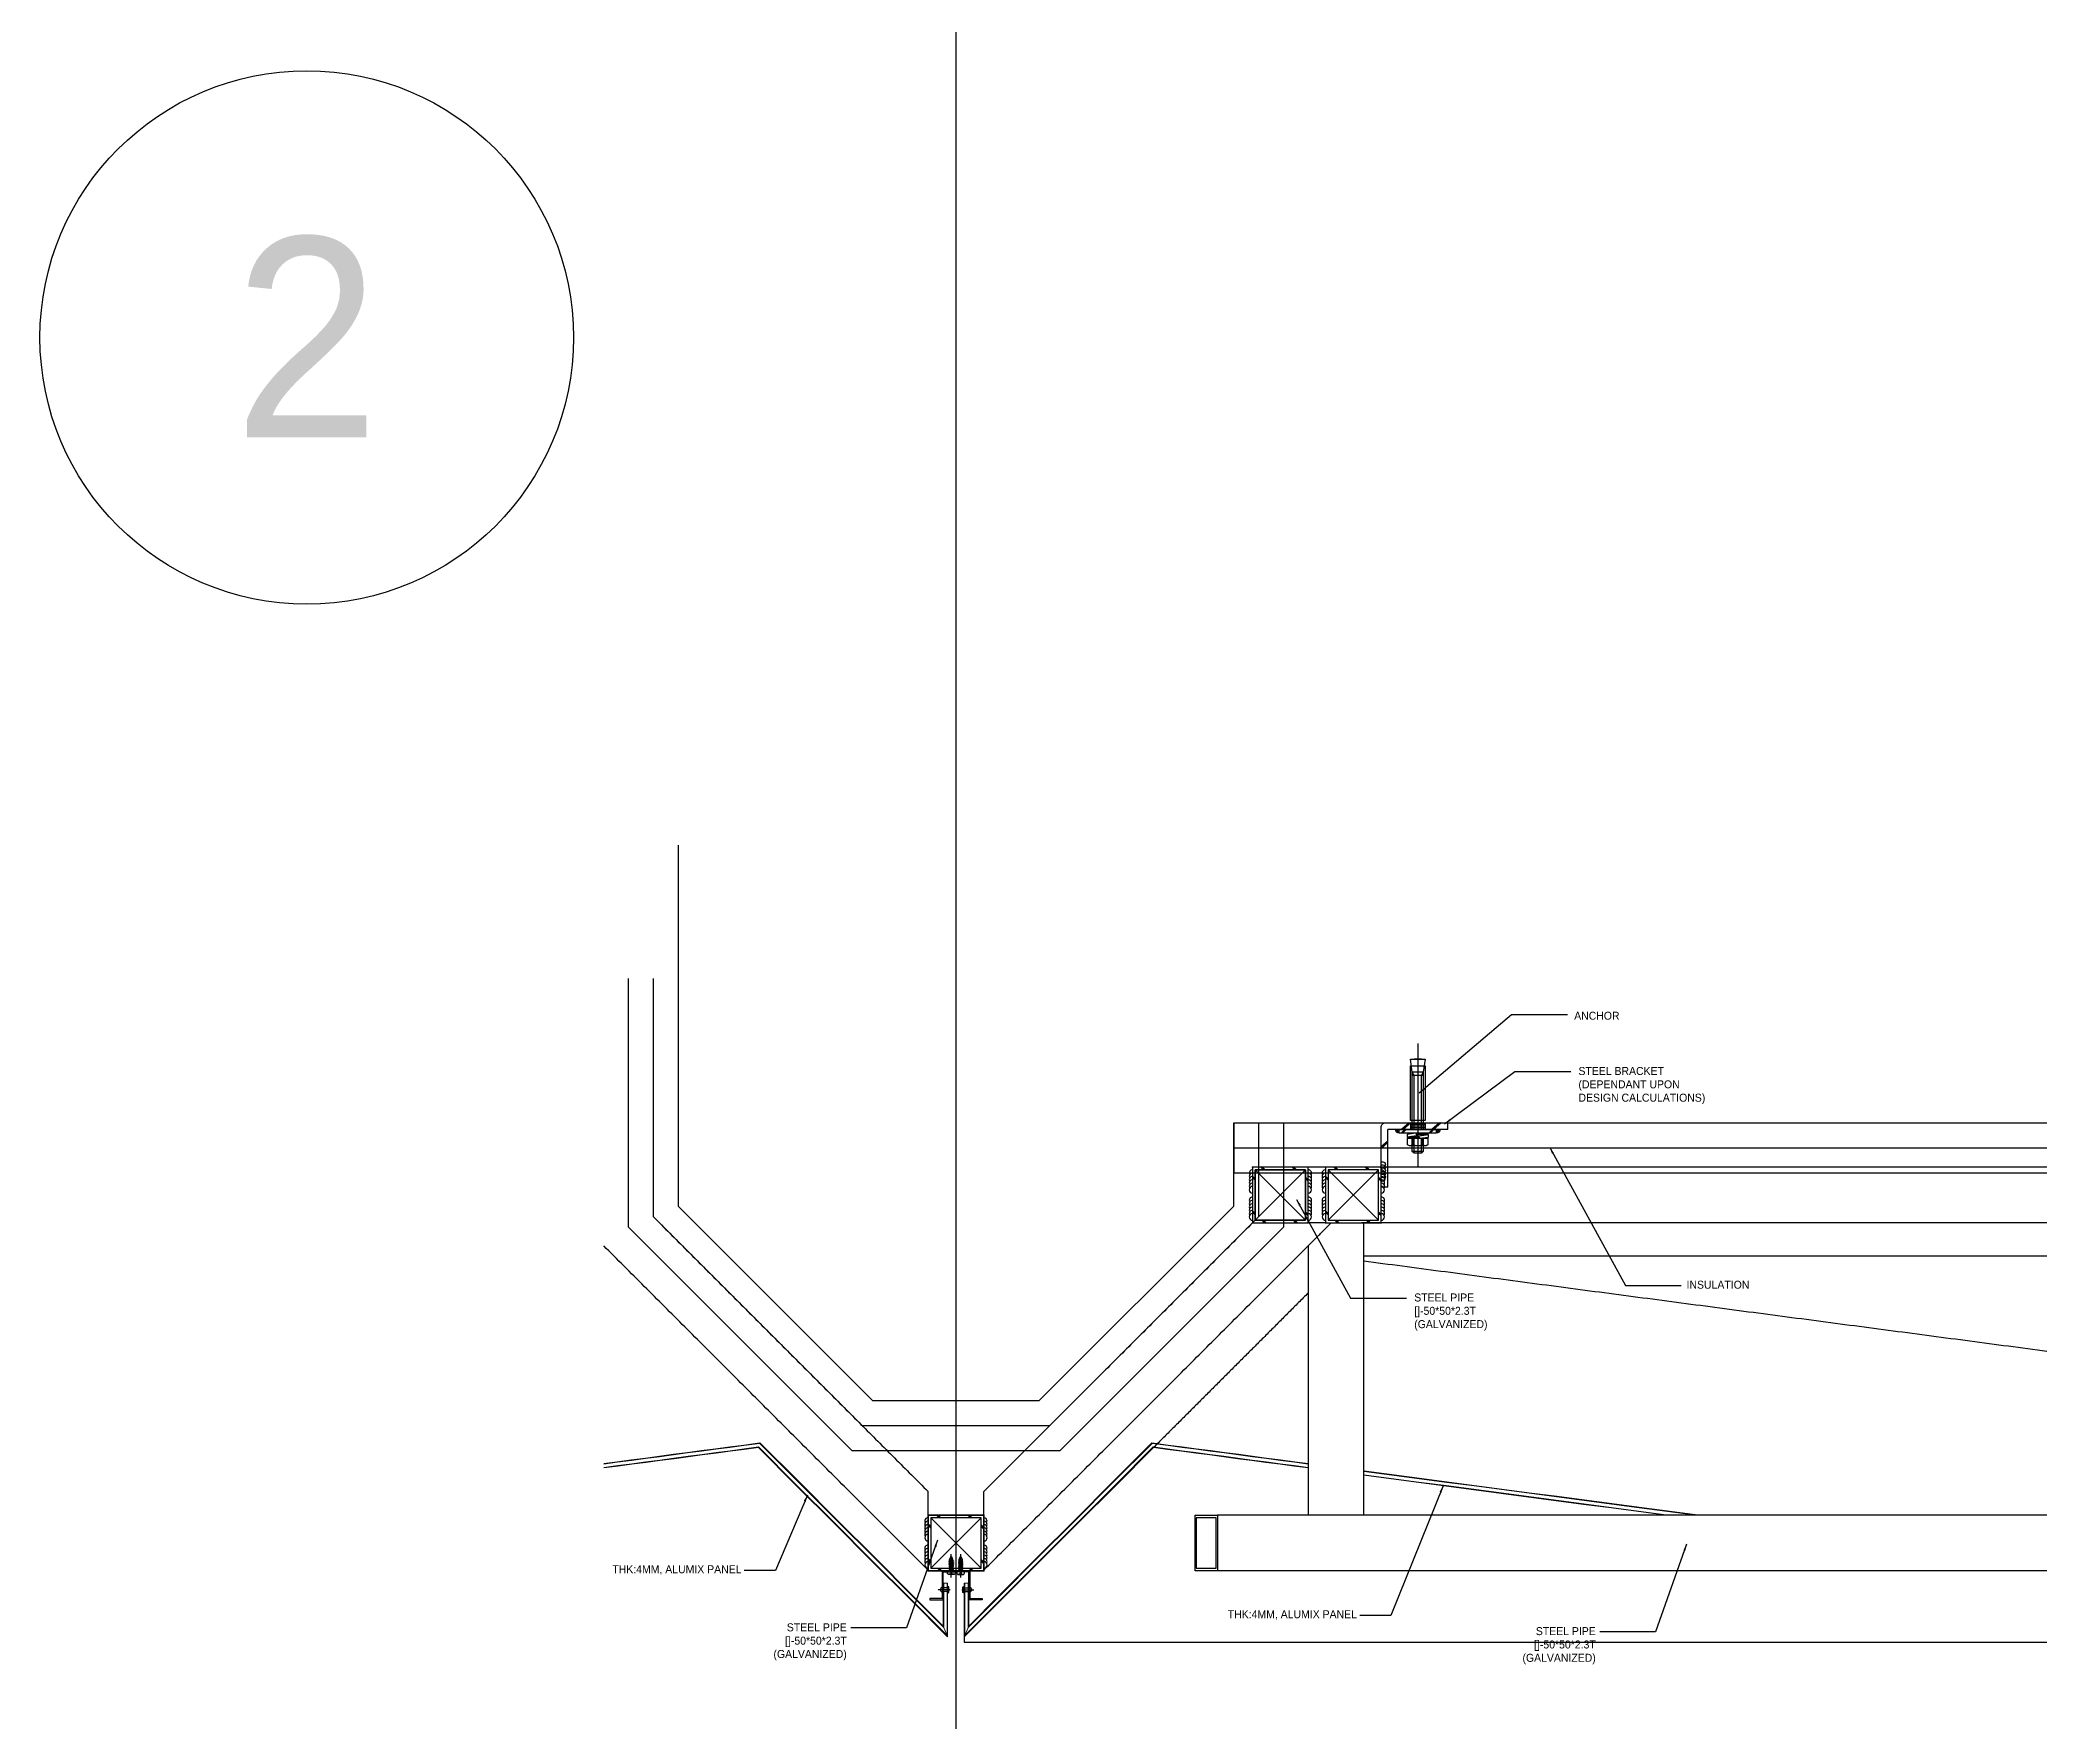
# Model space of a CAD drawing. Header units: millimetres. Extents: x 7297 to 60227, y -7497 to 19324.
# Drawn here: x 34983 to 36782, y 10421 to 11934 of the extents above; entities that cross this region are included whole.
import ezdxf
from ezdxf.enums import TextEntityAlignment as Align

# ---------------------------------------------------------------- set-up
doc = ezdxf.new("R2010")
doc.units = ezdxf.units.MM
for name, color, linetype in [('Make2D_PANEL', 252, 'Continuous'), ('NS_BRACKET_NUTS', 1, 'Continuous'), ('NS_COL_D-GREY', 8, 'Continuous'), ('NS_COL_GREEN', 3, 'Continuous'), ('NS_COL_L-GREY', 8, 'Continuous'), ('NS_COL_RED', 1, 'Continuous'), ('NS_CON_LINE', 2, 'Continuous'), ('NS_DIM', 1, 'Continuous'), ('NS_PIPE_FRAME', 2, 'Continuous'), ('NS_RIVET_SCREW', 1, 'Continuous'), ('NS_TEXT', 2, 'Continuous'), ('NS_TEXT_TITLE', 141, 'Continuous'), ('NS_WELD', 1, 'Continuous')]:
    doc.layers.add(name, color=color, linetype=linetype)
doc.layers.add('Make2D_PIPE', color=7, linetype='Continuous', true_color=0xbf3f3f)
doc.layers.add('NS_AL_PANEL', color=32, linetype='Continuous', lineweight=9)
doc.styles.add('A1-TEXT', font='')
doc.styles.add('Expo M', font='Expo M.ttf')
doc.styles.add('HY울릉도M', font='')
doc.styles.get('A1-TEXT').set_extended_font_data('Gulim')
doc.styles.get('HY울릉도M').set_extended_font_data('HY울릉도M')
doc.dimstyles.new('N-SPACE', dxfattribs={"dimscale": 4, "dimtxt": 1.8, "dimasz": 1.5, "dimexe": 1, "dimexo": 1, "dimgap": 1, "dimtad": 1, "dimtoh": 1, "dimdec": 1, "dimzin": 1, "dimdsep": 46, "dimtxsty": 'Expo M', "dimcen": 2, "dimclrd": 1, "dimclre": 1, "dimclrt": 2, "dimadec": 1, "dimazin": 0, "dimtfac": 1, "dimtdec": 1, "dimtix": 1, "dimtmove": 1, "dimatfit": 3, "dimfxl": 1, "dimtolj": 1, "dimtzin": 1, "dimarcsym": 0})

# ---------------------------------------------------------------- blocks, each defined once
blk = doc.blocks.new('A$C1DE33167')
for p, q in [((-22.7, 22.6), (-20.4, 24.9)), ((-22.7, 21.2), (-20.4, 23.5)), ((-20.4, -13.9), (25, 31.5)), ((-20.4, 31.5), (25, -13.9)), ((-12.3, 31.5), (-10, 33.8)), ((-10.9, 31.5), (-8.6, 33.8)), ((15.9, 31.5), (18.2, 33.8)), ((17.3, 31.5), (19.6, 33.8)), ((25, 23.5), (27.3, 25.8)), ((25, 22.1), (27.3, 24.4)), ((-22.7, -8.6), (-20.4, -6.3)), ((-22.7, -10), (-20.4, -7.7)), ((-13.2, -16.2), (-10.9, -13.9)), ((-11.8, -16.2), (-9.5, -13.9)), ((15, -16.2), (17.3, -13.9)), ((16.4, -16.2), (18.7, -13.9)), ((25, -7.7), (27.3, -5.4)), ((25, -9.1), (27.3, -6.8))]:
    blk.add_line(p, q)
blk.add_lwpolyline([(26.3, -16.2), (-21.7, -16.2, -0.414214), (-22.7, -15.2), (-22.7, 32.8, -0.414214), (-21.7, 33.8), (26.3, 33.8, -0.414214), (27.3, 32.8), (27.3, -15.2, -0.414214)], format="xyb", close=True)
blk.add_lwpolyline([(25, -13.9), (-20.4, -13.9), (-20.4, 31.5), (25, 31.5)], close=True)
for p in [(-22.7, 33.8), (27.3, 33.8), (-22.7, -16.2), (27.3, -16.2)]:
    blk.add_point(p)
blk = doc.blocks.new('PH-4X14')
at = {"ltscale": 0.3}
blk.add_line((-4.9, 0), (16, 0), dxfattribs=at)
for p, q in [((0, 3.5), (-1, 3.5)), ((0, -3.5), (0, 3.5)), ((0, 1.5), (1, 1.5)), ((0.9, -0.1), (1.2, 2)), ((0.9, -0.1), (1, 1.5)), ((1.2, 2), (1, 1.5)), ((1, -0.1), (1.3, 1.9)), ((1, -0.1), (1.5, 1.5)), ((1.3, 2), (1.5, 1.5)), ((1.5, 1.5), (2.2, 1.5)), ((1.6, -1.5), (2.2, 1.5)), ((1.8, -2), (2.4, 2)), ((1.9, -2), (2.5, 1.9)), ((2.1, -1.5), (2.7, 1.5)), ((2.4, 2), (2.2, 1.5)), ((2.5, 2), (2.7, 1.5)), ((2.7, 1.5), (3.4, 1.5)), ((2.8, -1.5), (3.4, 1.5)), ((3, -2), (3.7, 2)), ((3.1, -2), (3.8, 1.9)), ((3.3, -1.5), (3.9, 1.5)), ((3.6, 2), (3.4, 1.5)), ((3.7, 2), (3.9, 1.5)), ((3.9, 1.5), (4.7, 1.5)), ((4, -1.5), (4.7, 1.5)), ((4.2, -2), (4.9, 2)), ((4.3, -2), (5, 1.9)), ((4.5, -1.5), (5.2, 1.5)), ((4.9, 2), (4.7, 1.5)), ((5, 2), (5.2, 1.5)), ((5.2, 1.5), (5.9, 1.5)), ((5.3, -1.5), (5.9, 1.5)), ((5.5, -2), (6.1, 2)), ((5.6, -2), (6.2, 1.9)), ((5.8, -1.5), (6.4, 1.5)), ((6.1, 2), (5.9, 1.5)), ((6.2, 2), (6.4, 1.5)), ((6.4, 1.5), (7.1, 1.5)), ((6.5, -1.5), (7.1, 1.5)), ((6.7, -2), (7.4, 2)), ((6.8, -2), (7.5, 1.9)), ((7, -1.5), (7.6, 1.5)), ((7.3, 2), (7.1, 1.5)), ((7.4, 2), (7.6, 1.5)), ((7.6, 1.5), (8.4, 1.5)), ((7.7, -1.5), (8.4, 1.5)), ((7.9, -2), (8.6, 2)), ((8, -2), (8.7, 1.9)), ((8.2, -1.5), (8.9, 1.5)), ((8.6, 2), (8.4, 1.5)), ((8.7, 2), (8.9, 1.5)), ((8.9, 1.5), (9.6, 1.5)), ((9, -1.5), (9.6, 1.5)), ((9.2, -2), (9.8, 2)), ((9.3, -2), (9.9, 1.9)), ((9.5, -1.5), (10.1, 1.5)), ((9.8, 2), (9.6, 1.5)), ((9.9, 2), (10.1, 1.5)), ((10.1, 1.5), (11.3, 1.5)), ((10.2, -1.5), (10.8, 1.5)), ((10.4, -2), (11, 1.5)), ((10.5, -2), (11, 1.3)), ((11, 1.5), (11, 0)), ((11.3, 1.5), (13.6, 0.4)), ((-1, -3.5), (0, -3.5)), ((0, -1.5), (1.6, -1.5)), ((1.8, -2), (1.6, -1.5)), ((1.9, -2), (2.1, -1.5)), ((2.1, -1.5), (2.8, -1.5)), ((3, -2), (2.8, -1.5)), ((3.1, -2), (3.3, -1.5)), ((3.3, -1.5), (4, -1.5)), ((4.2, -2), (4, -1.5)), ((4.3, -2), (4.5, -1.5)), ((4.5, -1.5), (5.3, -1.5)), ((5.5, -2), (5.3, -1.5)), ((5.6, -2), (5.8, -1.5)), ((5.8, -1.5), (6.5, -1.5)), ((6.7, -2), (6.5, -1.5)), ((6.8, -2), (7, -1.5)), ((7, -1.5), (7.7, -1.5)), ((7.9, -2), (7.7, -1.5)), ((8, -2), (8.2, -1.5)), ((8.2, -1.5), (9, -1.5)), ((9.2, -2), (9, -1.5)), ((9.3, -2), (9.5, -1.5)), ((9.5, -1.5), (10.2, -1.5)), ((10.4, -2), (10.2, -1.5)), ((10.5, -2), (10.7, -1.5)), ((10.7, -1.5), (11, 0)), ((10.7, -1.5), (11.3, -1.5)), ((11.3, -1.5), (13.6, -0.4))]:
    blk.add_line(p, q)
blk.add_lwpolyline([(-2.2, 2.5), (-2, 2.3), (-2, 2.1), (-1.9, 1.8), (-2, 1.5), (-2, 1.3), (-2.1, 1), (-2.1, 0.8), (-2.1, 0.7), (-2.1, 0.6), (-2, 0.5), (-1.8, 0.5), (-1.6, 0.5), (-1.4, 0.5), (-1.2, 0.5), (-1, 0.5), (-0.8, 0.5), (-0.7, 0.4), (-0.6, 0.3), (-0.6, 0.1), (-0.5, 0), (-0.6, -0.1), (-0.6, -0.3), (-0.7, -0.4), (-0.8, -0.5), (-1, -0.5), (-1.2, -0.5), (-1.4, -0.5), (-1.6, -0.5), (-1.8, -0.5), (-2, -0.5), (-2.1, -0.6), (-2.1, -0.7), (-2.1, -0.8), (-2.1, -1), (-2, -1.3), (-2, -1.5), (-1.9, -1.8), (-2, -2.1), (-2, -2.3), (-2.2, -2.5)])
for centre, radius, start, end in [((6.8, 0), 9.36, 164.205, 195.795), ((-1, 2.2), 1.3, 90.0233, 164.4114), ((1.2, 1.9), 0.0925, 60.0753, 130.1339), ((2.5, 1.9), 0.0925, 60.0753, 130.1339), ((3.7, 1.9), 0.0925, 60.0753, 130.1339), ((4.9, 1.9), 0.0925, 60.0753, 130.1339), ((6.2, 1.9), 0.0925, 60.0753, 130.1339), ((7.4, 1.9), 0.0925, 60.0753, 130.1339), ((8.6, 1.9), 0.0925, 60.0753, 130.1339), ((9.8, 1.9), 0.0925, 60.0753, 130.1339), ((13.4, 0), 0.46, 305.1627, 54.8373), ((-1, -2.2), 1.3, 195.5886, 269.9767), ((0.9, 0), 0.0602, 200.6851, 319.2729), ((1.8, -1.9), 0.0925, 240.0753, 310.1339), ((3.1, -1.9), 0.0925, 240.0753, 310.1339), ((4.3, -1.9), 0.0925, 240.0753, 310.1339), ((5.5, -1.9), 0.0925, 240.0753, 310.1339), ((6.8, -1.9), 0.0925, 240.0753, 310.1339), ((8, -1.9), 0.0925, 240.0753, 310.1339), ((9.2, -1.9), 0.0925, 240.0753, 310.1339), ((10.5, -1.9), 0.0925, 240.0753, 310.1339)]:
    blk.add_arc(centre, radius, start, end)
blk = doc.blocks.new('A$C1212666C')
for p, q in [((-2.4, -1.5), (-3.2, -2.7)), ((-2.4, -1.5), (-3.2, -2.7)), ((3.2, -2.7), (-3.2, -2.7)), ((2.4, -1.5), (-2.4, -1.5)), ((2.4, -1.5), (-2.4, -1.5)), ((-2.4, -7.7), (2.4, -7.7)), ((-1.6, -2.7), (-1.6, -7.7)), ((-1.6, -2.7), (-1.6, -7.7)), ((0, -0.5), (0, -11.3)), ((1.6, -2.7), (1.6, -7.7)), ((1.6, -2.7), (1.6, -7.7)), ((3.2, -2.7), (2.4, -1.5)), ((3.2, -2.7), (2.4, -1.5))]:
    blk.add_line(p, q)
for centre, radius, start, end in [((0, -6.7), 2.6, 202.6199, 337.3801), ((0, -6.7), 2.6, 202.6199, 337.3801), ((0, -1.5), 0.4, 0, 180)]:
    blk.add_arc(centre, radius, start, end)
blk = doc.blocks.new('SPRING')
for p, q in [((0.7, -1.5), (1.8, 6.2)), ((1.8, 6.2), (4.1, 6.2)), ((3, -1.8), (4.1, 6.2)), ((3, -1.8), (3.8, 1.6)), ((3.8, 1.6), (4.1, -4.4)), ((4.1, 6.2), (4.1, -4.4)), ((0.7, -1.5), (3, -1.8)), ((0.7, -3), (5.2, -3)), ((1.8, -12.2), (1.8, -1.6)), ((1.8, -1.6), (2.1, -7.6)), ((2.9, -4.2), (1.8, -12.2)), ((4.1, -12.2), (1.8, -12.2)), ((2.1, -7.6), (2.9, -4.2)), ((5.2, -4.5), (2.9, -4.2)), ((5.2, -4.5), (4.1, -12.2))]:
    blk.add_line(p, q)
blk = doc.blocks.new('A$C14391499')
for p, q in [((132.8, 24), (0, 24)), ((16.4, 30), (14.4, 28)), ((14.4, 28), (30.5, 28)), ((14.4, 28), (14.4, 20)), ((16.4, 30), (16.4, 18)), ((30.5, 30), (16.4, 30)), ((23.6, 34.9), (22.5, 33)), ((22.5, 33), (22.5, 15)), ((30.5, 34.9), (23.6, 34.9)), ((23.6, 29.5), (30.5, 29.5)), ((30.5, 13), (30.5, 34.9)), ((40, 41.3), (36, 37.3)), ((40, 39.9), (36, 35.8)), ((47, 32), (40, 32)), ((102, 30), (40, 30)), ((40, 28), (98.3, 28)), ((41.8, 32), (41.8, 16)), ((43.5, 32), (43.5, 16)), ((45.3, 32), (45.3, 16)), ((98.3, 30), (98.3, 18)), ((98.3, 28), (101.8, 30)), ((116, 28), (116, 20)), ((14.4, 20), (30.5, 20)), ((14.4, 20), (16.4, 18)), ((16.4, 18), (30.5, 18)), ((22.5, 15), (23.6, 13)), ((23.6, 18.5), (30.5, 18.5)), ((23.6, 13), (30.5, 13)), ((40, 11.5), (36, 7.5)), ((40, 10.1), (36, 6.1)), ((40, 20), (98.3, 20)), ((40, 18), (102, 18)), ((47, 16), (40, 16)), ((98.3, 20), (101.8, 18))]:
    blk.add_line(p, q)
for points in [[(40, 4), (40, 44), (36, 44), (36, 4)], [(49.7, 16), (108.8, 16), (108.8, 32), (49.7, 32)], [(102, 18), (116, 16), (116, 32), (102, 30)]]:
    blk.add_lwpolyline(points, close=True)
for centre, radius, start, end in [((40, 44), 4, 90, 180), ((40, 44), 3, 90, 180), ((40, 44), 2, 90, 180), ((27.9, 32.9), 5.47, 186.7045, 218.0791), ((36.4, 24), 13.9, 156.8008, 203.1992), ((27.9, 15.1), 5.47, 141.9209, 173.2955), ((40, 4), 4, 180, 270), ((40, 4), 3, 180, 270), ((40, 4), 2, 180, 270)]:
    blk.add_arc(centre, radius, start, end)
at = {"xscale": 1.248000000006869, "yscale": 1.248000000006869, "zscale": 1.248000000006869}
blk.add_blockref('SPRING', (29.6, 27.7), dxfattribs=at)
blk = doc.blocks.new('A-BB')
for p, q in [((1031068.6, -112791.4, 0), (1031068.6, -112845.4, 0)), ((1031068.6, -112791.4, 0), (1031074.6, -112791.4, 0)), ((1031074.6, -112797.5, 0), (1031068.6, -112804.3, 0)), ((1031074.6, -112847.4, 0), (1031074.6, -112791.4, 0)), ((1031074.6, -112798.9, 0), (1031068.6, -112805.7, 0)), ((1031074.6, -112824.7, 0), (1031068.6, -112831.5, 0)), ((1031074.6, -112826.1, 0), (1031068.6, -112832.9, 0)), ((1031016.6, -112845.4, 0), (1031068.6, -112845.4, 0)), ((1031016.6, -112845.4, 0), (1031016.6, -112851.4, 0)), ((1031016.6, -112851.4, 0), (1031070.6, -112851.4, 0)), ((1031056.9, -112845.4, 0), (1031051.6, -112851.4, 0)), ((1031058.2, -112845.4, 0), (1031052.9, -112851.4, 0))]:
    blk.add_line(p, q)
for centre, radius, start, end in [((1031023.9, -112849.9, 0.1), 2.01, 314.1552, 225.8448), ((1031025.9, -112850.1, 0.1), 2.53, 330.3674, 123.5824), ((1031028.7, -112850.1, 0.1), 2.53, 330.3674, 123.5824), ((1031031.5, -112850.1, 0.1), 2.53, 330.3674, 123.5824), ((1031034.3, -112850.1, 0.1), 2.53, 330.3674, 123.5824), ((1031037.1, -112850.1, 0.1), 2.53, 330.3674, 123.5824), ((1031070.6, -112847.4, 0), 4, 270, 0)]:
    blk.add_arc(centre, radius, start, end)
at = {"xscale": 0.8333333333333334, "yscale": 0.8333333333333334, "zscale": 0.8333333333333334}
blk.add_blockref('A$C14391499', (1031035.3, -112838.4, 0), dxfattribs=at)

msp = doc.modelspace()

# ---------------------------------------------------------------- linework, layer by layer
at = {"layer": 'Make2D_PANEL'}
for points, degree in [([(37282.24, 10839.81), (36728.17, 10839.81), (36174.1, 10839.81)], 2), ([(37282.24, 10688.94), (36728.17, 10762.12), (36174.1, 10835.29)], 2), ([(36124.1, 10806.67), (36054.54, 10737.11), (35984.98, 10667.55)], 2), ([(36124.1, 10806.67), (36054.54, 10737.11), (35984.98, 10667.55)], 2), ([(35814.74, 10497.31), (35814.74, 10495.64), (35814.74, 10493.97), (35814.74, 10492.3)], 3), ([(35814.74, 10497.31), (35814.74, 10495.64), (35814.74, 10493.97), (35814.74, 10492.3)], 3), ([(35814.74, 10492.3), (36563.3, 10492.3), (37311.87, 10492.3)], 2), ([(35814.74, 10492.3), (36563.3, 10492.3), (37311.87, 10492.3)], 2)]:
    msp.add_open_spline(points, degree=degree, dxfattribs=at)
at = {"layer": 'Make2D_PIPE'}
for points in [[(36074.1, 10919.81), (36074.1, 10894.81), (36074.1, 10869.81)], [(36074.1, 10919.81), (36074.1, 10894.81), (36074.1, 10869.81)], [(36124.1, 10919.81), (36099.1, 10919.81), (36074.1, 10919.81)], [(36124.1, 10919.81), (36099.1, 10919.81), (36074.1, 10919.81)], [(36076.4, 10917.51), (36099.1, 10917.51), (36121.8, 10917.51)], [(36076.4, 10917.51), (36099.1, 10917.51), (36121.8, 10917.51)], [(36076.4, 10872.11), (36076.4, 10894.81), (36076.4, 10917.51)], [(36076.4, 10872.11), (36076.4, 10894.81), (36076.4, 10917.51)], [(36121.8, 10917.51), (36121.8, 10894.81), (36121.8, 10872.11)], [(36121.8, 10917.51), (36121.8, 10894.81), (36121.8, 10872.11)], [(36124.1, 10869.81), (36124.1, 10894.81), (36124.1, 10919.81)], [(36139.74, 10919.81), (36131.92, 10919.81), (36124.1, 10919.81)], [(36139.74, 10919.81), (36131.92, 10919.81), (36124.1, 10919.81)], [(36139.74, 10919.81), (36139.74, 10894.81), (36139.74, 10869.81)], [(36189.74, 10919.81), (36164.74, 10919.81), (36139.74, 10919.81)], [(36187.44, 10917.51), (36164.74, 10917.51), (36142.04, 10917.51)], [(36142.04, 10917.51), (36142.04, 10894.81), (36142.04, 10872.11)], [(36187.44, 10872.11), (36187.44, 10894.81), (36187.44, 10917.51)], [(38424.74, 10919.81), (37307.24, 10919.81), (36189.74, 10919.81)], [(36189.74, 10869.81), (36189.74, 10894.81), (36189.74, 10919.81)], [(35540.38, 10869.81), (35661.31, 10748.88), (35782.24, 10627.94)], [(35540.38, 10869.81), (35661.31, 10748.88), (35782.24, 10627.94)], [(36074.1, 10869.81), (35953.17, 10748.88), (35832.24, 10627.94)], [(36074.1, 10869.81), (35953.17, 10748.88), (35832.24, 10627.94)], [(36074.1, 10869.81), (36099.1, 10869.81), (36124.1, 10869.81)], [(36121.8, 10872.11), (36099.1, 10872.11), (36076.4, 10872.11)], [(36121.8, 10872.11), (36099.1, 10872.11), (36076.4, 10872.11)], [(36139.74, 10869.81), (36131.92, 10869.81), (36124.1, 10869.81)], [(36124.1, 10849.1), (36134.46, 10859.45), (36144.81, 10869.81)], [(36139.74, 10869.81), (36164.74, 10869.81), (36189.74, 10869.81)], [(36142.04, 10872.11), (36164.74, 10872.11), (36187.44, 10872.11)], [(38424.74, 10869.81), (37298.49, 10869.81), (36172.23, 10869.81)], [(36174.1, 10606.65), (36174.1, 10738.23), (36174.1, 10869.81)], [(35782.24, 10557.23), (35636.31, 10703.16), (35490.38, 10849.1)], [(35782.24, 10557.23), (35636.31, 10703.16), (35490.38, 10849.1)], [(35832.24, 10557.23), (35978.17, 10703.16), (36124.1, 10849.1)], [(35832.24, 10557.23), (35978.17, 10703.16), (36124.1, 10849.1)], [(36124.1, 10849.09), (36124.1, 10827.88), (36124.1, 10806.67)], [(36124.1, 10849.09), (36124.1, 10827.88), (36124.1, 10806.67)], [(36124.1, 10806.67), (36124.1, 10706.66), (36124.1, 10606.65)], [(35782.24, 10606.65), (35782.24, 10617.3), (35782.24, 10627.94)], [(35782.24, 10606.65), (35782.24, 10617.3), (35782.24, 10627.94)], [(35832.24, 10606.65), (35832.24, 10617.3), (35832.24, 10627.94)], [(35832.24, 10606.65), (35832.24, 10617.3), (35832.24, 10627.94)], [(35782.24, 10557.23), (35782.24, 10581.94), (35782.24, 10606.65)], [(35782.24, 10606.65), (35807.24, 10606.65), (35832.24, 10606.65)], [(35782.24, 10606.65), (35807.24, 10606.65), (35832.24, 10606.65)], [(35829.94, 10604.35), (35807.24, 10604.35), (35784.54, 10604.35)], [(35829.94, 10604.35), (35807.24, 10604.35), (35784.54, 10604.35)], [(35784.54, 10604.35), (35784.54, 10581.65), (35784.54, 10558.95)], [(35784.54, 10604.35), (35784.54, 10581.65), (35784.54, 10558.95)], [(35829.94, 10558.95), (35829.94, 10581.65), (35829.94, 10604.35)], [(35829.94, 10558.95), (35829.94, 10581.65), (35829.94, 10604.35)], [(35832.24, 10606.65), (35832.24, 10581.94), (35832.24, 10557.23)], [(36022.51, 10606.65), (36032.45, 10606.65), (36042.39, 10606.65)], [(36022.51, 10556.65), (36022.51, 10581.65), (36022.51, 10606.65)], [(36041.48, 10604.35), (36032.45, 10604.35), (36023.42, 10604.35)], [(36023.42, 10604.35), (36023.42, 10581.65), (36023.42, 10558.95)], [(36041.48, 10558.95), (36041.48, 10581.65), (36041.48, 10604.35)], [(36124.1, 10606.65), (36083.25, 10606.65), (36042.39, 10606.65)], [(36042.39, 10606.65), (36042.39, 10581.65), (36042.39, 10556.65)], [(36174.1, 10606.65), (36149.1, 10606.65), (36124.1, 10606.65)], [(37282.24, 10606.65), (36728.17, 10606.65), (36174.1, 10606.65)], [(35782.24, 10556.65), (35782.24, 10556.94), (35782.24, 10557.23)], [(35782.24, 10556.65), (35782.24, 10556.94), (35782.24, 10557.23)], [(35784.54, 10558.95), (35807.24, 10558.95), (35829.94, 10558.95)], [(35784.54, 10558.95), (35807.24, 10558.95), (35829.94, 10558.95)], [(35832.24, 10557.23), (35832.24, 10556.94), (35832.24, 10556.65)], [(35832.24, 10557.23), (35832.24, 10556.94), (35832.24, 10556.65)], [(36023.42, 10558.95), (36032.45, 10558.95), (36041.48, 10558.95)], [(35832.24, 10556.65), (35807.24, 10556.65), (35782.24, 10556.65)], [(35832.24, 10556.65), (35807.24, 10556.65), (35782.24, 10556.65)], [(36042.39, 10556.65), (36032.45, 10556.65), (36022.51, 10556.65)], [(37836.81, 10556.65), (36939.6, 10556.65), (36042.39, 10556.65)]]:
    msp.add_open_spline(points, degree=2, dxfattribs=at)
at = {"layer": 'NS_AL_PANEL'}
for p, q in [((35795.74, 10545.65), (35795.74, 10507.04)), ((35795.74, 10545.65), (35799.74, 10545.65)), ((35796.24, 10545.65), (35796.24, 10505.82)), ((35799.24, 10545.65), (35799.24, 10498.52)), ((35799.74, 10545.65), (35799.74, 10497.31)), ((35814.74, 10545.65), (35814.74, 10497.31)), ((35818.74, 10545.65), (35814.74, 10545.65)), ((35815.24, 10545.65), (35815.24, 10498.51)), ((35818.24, 10545.65), (35818.24, 10505.76)), ((35818.74, 10545.65), (35818.74, 10506.96)), ((35795.74, 10506.96), (35799.24, 10498.51)), ((35818.74, 10506.96), (35815.24, 10498.51))]:
    msp.add_line(p, q, dxfattribs=at)
for points in [[(35490.31, 10649.67), (35502.96, 10651.34), (35515.61, 10653.01), (35528.25, 10654.68), (35540.9, 10656.35), (35553.55, 10658.02), (35566.2, 10659.69), (35578.84, 10661.36), (35591.49, 10663.03), (35604.14, 10664.7), (35616.79, 10666.37), (35629.68, 10668.08), (35663.9, 10633.85), (35697.95, 10599.81), (35732, 10565.76), (35766.04, 10531.71), (35799.24, 10498.51)], [(35490.38, 10653.21), (35502.5, 10654.81), (35515.15, 10656.48), (35527.8, 10658.15), (35540.44, 10659.82), (35553.09, 10661.49), (35565.74, 10663.16), (35578.38, 10664.83), (35591.03, 10666.5), (35603.68, 10668.17), (35616.33, 10669.84), (35630.93, 10671.77), (35666.38, 10636.33), (35700.42, 10602.28), (35734.47, 10568.23), (35768.52, 10534.18), (35795.74, 10506.96)], [(35490.38, 10652.7), (35502.57, 10654.31), (35515.21, 10655.98), (35527.86, 10657.65), (35540.51, 10659.32), (35553.16, 10661), (35565.8, 10662.67), (35578.45, 10664.34), (35591.1, 10666.01), (35603.75, 10667.68), (35616.39, 10669.35), (35630.75, 10671.24), (35666.02, 10635.97), (35700.07, 10601.93), (35734.12, 10567.88), (35768.17, 10533.83), (35796.24, 10505.76)], [(35490.38, 10649.17), (35503.02, 10650.84), (35515.67, 10652.51), (35528.32, 10654.18), (35540.97, 10655.85), (35553.61, 10657.53), (35566.26, 10659.2), (35578.91, 10660.87), (35591.56, 10662.54), (35604.2, 10664.21), (35616.85, 10665.88), (35629.5, 10667.55), (35663.55, 10633.5), (35697.59, 10599.45), (35731.64, 10565.4), (35765.69, 10531.36), (35799.74, 10497.31)], [(36124.1, 10649.17), (36111.45, 10650.84), (36098.81, 10652.51), (36086.16, 10654.18), (36073.51, 10655.85), (36060.86, 10657.53), (36048.22, 10659.2), (36035.57, 10660.87), (36022.92, 10662.54), (36010.27, 10664.21), (35997.63, 10665.88), (35984.98, 10667.55), (35950.93, 10633.5), (35916.88, 10599.45), (35882.84, 10565.4), (35848.79, 10531.36), (35814.74, 10497.31)], [(36124.17, 10649.67), (36111.52, 10651.34), (36098.87, 10653.01), (36086.22, 10654.68), (36073.58, 10656.35), (36060.93, 10658.02), (36048.28, 10659.69), (36035.63, 10661.36), (36022.99, 10663.03), (36010.34, 10664.7), (35997.69, 10666.37), (35984.8, 10668.08), (35950.58, 10633.85), (35916.53, 10599.81), (35882.48, 10565.76), (35848.43, 10531.71), (35815.24, 10498.51)], [(36124.1, 10652.7), (36111.91, 10654.31), (36099.27, 10655.98), (36086.62, 10657.65), (36073.97, 10659.32), (36061.32, 10661), (36048.68, 10662.67), (36036.03, 10664.34), (36023.38, 10666.01), (36010.73, 10667.68), (35998.09, 10669.35), (35983.73, 10671.24), (35948.46, 10635.97), (35914.41, 10601.93), (35880.36, 10567.88), (35846.31, 10533.83), (35818.24, 10505.76)], [(36124.1, 10653.21), (36111.98, 10654.81), (36099.33, 10656.48), (36086.68, 10658.15), (36074.04, 10659.82), (36061.39, 10661.49), (36048.74, 10663.16), (36036.09, 10664.83), (36023.45, 10666.5), (36010.8, 10668.17), (35998.15, 10669.84), (35983.55, 10671.77), (35948.1, 10636.33), (35914.05, 10602.28), (35880.01, 10568.23), (35845.96, 10534.18), (35818.74, 10506.96)], [(36476.62, 10606.65), (36421.87, 10613.88), (36397.15, 10617.15), (36372.42, 10620.41), (36347.7, 10623.68), (36322.97, 10626.94), (36298.25, 10630.21), (36273.52, 10633.47), (36248.8, 10636.74), (36224.07, 10640), (36199.35, 10643.27), (36174.1, 10646.6)], [(36472.8, 10606.65), (36421.81, 10613.38), (36397.08, 10616.65), (36372.36, 10619.92), (36347.63, 10623.18), (36322.91, 10626.45), (36298.18, 10629.71), (36273.46, 10632.98), (36248.73, 10636.24), (36224.01, 10639.51), (36199.28, 10642.77), (36174.1, 10646.1)], [(36446.07, 10606.65), (36421.35, 10609.91), (36396.62, 10613.18), (36371.9, 10616.45), (36347.17, 10619.71), (36322.45, 10622.98), (36297.72, 10626.24), (36273, 10629.51), (36248.27, 10632.77), (36223.55, 10636.04), (36198.83, 10639.3), (36174.1, 10642.57)], [(36446.14, 10607.14), (36421.41, 10610.41), (36396.69, 10613.68), (36371.96, 10616.94), (36347.24, 10620.21), (36322.51, 10623.47), (36297.79, 10626.74), (36273.06, 10630), (36248.34, 10633.27), (36223.62, 10636.53), (36198.89, 10639.8), (36174.17, 10643.07)]]:
    msp.add_lwpolyline(points, dxfattribs=at)
at = {"layer": 'NS_COL_D-GREY'}
for points in [[(35512.24, 11089.81), (35512.24, 10866.17), (35713.6, 10664.81), (35900.88, 10664.81), (36102.24, 10866.17), (36102.24, 10959.81)], [(36057.24, 10959.81), (36057.24, 10914.81), (38557.24, 10914.81), (38557.24, 10959.81)]]:
    msp.add_lwpolyline(points, dxfattribs=at)
at = {"layer": 'NS_COL_GREEN'}
for points in [[(35783.74, 10531.65), (35783.74, 10530.65), (35795.74, 10530.65), (35795.74, 10555.65), (35806.74, 10555.65), (35806.74, 10556.65), (35794.74, 10556.65), (35794.74, 10531.65)], [(35830.74, 10531.65), (35830.74, 10530.65), (35818.74, 10530.65), (35818.74, 10555.65), (35807.74, 10555.65), (35807.74, 10556.65), (35819.74, 10556.65), (35819.74, 10531.65)]]:
    msp.add_lwpolyline(points, close=True, dxfattribs=at)
at = {"layer": 'NS_COL_L-GREY', "ltscale": 0.54}
for points in [[(35534.74, 11089.81), (35534.74, 10875.49), (35722.92, 10687.31), (35891.56, 10687.31), (36079.74, 10875.49), (36079.74, 10959.81)], [(36057.24, 10937.31), (38557.24, 10937.31)]]:
    msp.add_lwpolyline(points, dxfattribs=at)
at = {"layer": 'NS_CON_LINE'}
msp.add_lwpolyline([(35557.24, 11209.81), (35557.24, 10884.81), (35732.24, 10709.81), (35882.24, 10709.81), (36057.24, 10884.81), (36057.24, 10959.81), (38557.24, 10959.81), (38557.24, 10884.81), (38732.24, 10709.81), (38882.24, 10709.81), (39057.24, 10884.81), (39057.24, 11209.81)], dxfattribs=at)
at = {"layer": 'NS_DIM'}
msp.add_line((35807.24, 13812.69), (35807.24, 8083.31), dxfattribs=at)
msp.add_circle((35223.18, 11666.59), 240, dxfattribs=at)
at = {"layer": 'NS_WELD'}
for centre, start, end in [((36074.1, 10914.61), 90, 210), ((36124.1, 10914.61), 330, 90), ((36139.74, 10914.61), 90, 210), ((36189.74, 10914.61), 330, 90), ((36074.1, 10911.61), 90, 210), ((36074.1, 10908.61), 90, 210), ((36074.1, 10905.61), 90, 210), ((36074.1, 10902.61), 90, 210), ((36074.1, 10899.61), 90, 270), ((36124.1, 10911.61), 330, 90), ((36124.1, 10908.61), 330, 90), ((36124.1, 10905.61), 330, 90), ((36124.1, 10902.61), 330, 90), ((36124.1, 10899.61), 270, 90), ((36139.74, 10911.61), 90, 210), ((36139.74, 10908.61), 90, 210), ((36139.74, 10905.61), 90, 210), ((36139.74, 10902.61), 90, 210), ((36139.74, 10899.61), 90, 270), ((36189.74, 10911.61), 330, 90), ((36189.74, 10908.61), 330, 90), ((36189.74, 10905.61), 330, 90), ((36189.74, 10902.61), 330, 90), ((36189.74, 10899.61), 270, 90), ((36074.1, 10890.11), 90, 210), ((36074.1, 10887.11), 90, 210), ((36074.1, 10884.11), 90, 210), ((36074.1, 10881.11), 90, 210), ((36074.1, 10878.11), 90, 210), ((36124.1, 10890.11), 330, 90), ((36124.1, 10887.11), 330, 90), ((36124.1, 10884.11), 330, 90), ((36124.1, 10881.11), 330, 90), ((36124.1, 10878.11), 330, 90), ((36139.74, 10890.11), 90, 210), ((36139.74, 10887.11), 90, 210), ((36139.74, 10884.11), 90, 210), ((36139.74, 10881.11), 90, 210), ((36139.74, 10878.11), 90, 210), ((36189.74, 10890.11), 330, 90), ((36189.74, 10887.11), 330, 90), ((36189.74, 10884.11), 330, 90), ((36189.74, 10881.11), 330, 90), ((36189.74, 10878.11), 330, 90), ((36074.1, 10875.11), 90, 270), ((36124.1, 10875.11), 270, 90), ((36139.74, 10875.11), 90, 270), ((36189.74, 10875.11), 270, 90), ((35782.24, 10601.45), 90, 210), ((35782.24, 10598.45), 90, 210), ((35782.24, 10595.45), 90, 210), ((35782.24, 10592.45), 90, 210), ((35832.24, 10601.45), 330, 90), ((35832.24, 10598.45), 330, 90), ((35832.24, 10595.45), 330, 90), ((35832.24, 10592.45), 330, 90), ((35782.24, 10589.45), 90, 210), ((35782.24, 10586.45), 90, 270), ((35782.24, 10576.95), 90, 210), ((35782.24, 10573.95), 90, 210), ((35832.24, 10589.45), 330, 90), ((35832.24, 10586.45), 270, 90), ((35832.24, 10576.95), 330, 90), ((35832.24, 10573.95), 330, 90), ((35782.24, 10570.95), 90, 210), ((35782.24, 10567.95), 90, 210), ((35782.24, 10564.95), 90, 210), ((35782.24, 10561.95), 90, 270), ((35832.24, 10570.95), 330, 90), ((35832.24, 10567.95), 330, 90), ((35832.24, 10564.95), 330, 90), ((35832.24, 10561.95), 270, 90)]:
    msp.add_arc(centre, 3, start, end, dxfattribs=at)

# ---------------------------------------------------------------- block references
at = {"layer": 'NS_BRACKET_NUTS', "xscale": -1, "rotation": 270}
msp.add_blockref('A-BB', (149041.11, -1020114.84, 0), dxfattribs=at)
at = {"layer": 'NS_COL_RED', "xscale": -1, "rotation": 269.9999999827993}
msp.add_blockref('PH-4X14', (35802.99, 10555.65), dxfattribs=at)
at = {"layer": 'NS_COL_RED', "rotation": 90.00000000000001}
msp.add_blockref('PH-4X14', (35811.49, 10555.65), dxfattribs=at)
at = {"layer": 'NS_PIPE_FRAME', "xscale": -1}
for p in [(36101.35, 10886.04), (36166.99, 10886.04), (35809.49, 10572.88)]:
    msp.add_blockref('A$C1DE33167', p, dxfattribs=at)
at = {"layer": 'NS_RIVET_SCREW', "rotation": 270}
msp.add_blockref('A$C1212666C', (35802.45, 10539.65), dxfattribs=at)
at = {"layer": 'NS_RIVET_SCREW', "xscale": -1, "rotation": 90}
msp.add_blockref('A$C1212666C', (35812.03, 10539.65), dxfattribs=at)

# ---------------------------------------------------------------- texts
at = {"layer": 'NS_TEXT', "char_height": 7.2, "width": 123.7364, "attachment_point": 1, "style": 'A1-TEXT'}
for s, insert in [('\\pxql;ANCHOR', (36363.44, 11059.81)), ('\\pxql;STEEL BRACKET\\P(DEPENDANT UPON DESIGN CALCULATIONS)', (36367.27, 11010.05)), ('\\pxqr;INSULATION', (36397.3, 10817.72)), ('\\pxql;STEEL PIPE\\P[]-50*50*2.3T\\P(GALVANIZED)', (36219.52, 10806.23)), ('\\pxqr;THK:4MM, ALUMIX PANEL', (35490.56, 10561.66)), ('\\pxqr;THK:4MM, ALUMIX PANEL', (36044.23, 10521.15)), ('\\pxqr;STEEL PIPE\\P[]-50*50*2.3T\\P(GALVANIZED)', (35585.26, 10509.39)), ('\\pxqr;STEEL PIPE\\P[]-50*50*2.3T\\P(GALVANIZED)', (36259.11, 10505.95))]:
    msp.add_mtext(s, dxfattribs=dict(at, insert=insert))
at = {"layer": 'NS_TEXT_TITLE', "style": 'HY울릉도M'}
msp.add_text('2', height=180, dxfattribs=at).set_placement((35223.18, 11666.83), align=Align.MIDDLE_CENTER)

# ---------------------------------------------------------------- leaders
at = {"layer": 'NS_DIM'}
for points in [[(36224.11, 10986.76), (36307.14, 11057.15), (36357.35, 11057.15)], [(36246.87, 10958.81), (36310.07, 11005.86), (36360.28, 11005.86)], [(36341.45, 10937.56), (36409.51, 10813.51), (36459.72, 10813.51)], [(36113.7, 10890.88), (36162.32, 10802.05), (36212.53, 10802.05)], [(36245.46, 10633), (36198.46, 10516.45), (36170.44, 10516.45)], [(35673.6, 10624.85), (35644.8, 10556.96), (35616.78, 10556.96)], [(35790.75, 10584.07), (35762.78, 10505.2), (35712.57, 10505.2)], [(36464.6, 10580.63), (36436.63, 10501.77), (36386.42, 10501.77)]]:
    msp.add_leader(points, dimstyle='N-SPACE', dxfattribs=at)

doc.saveas('drawing.dxf')
